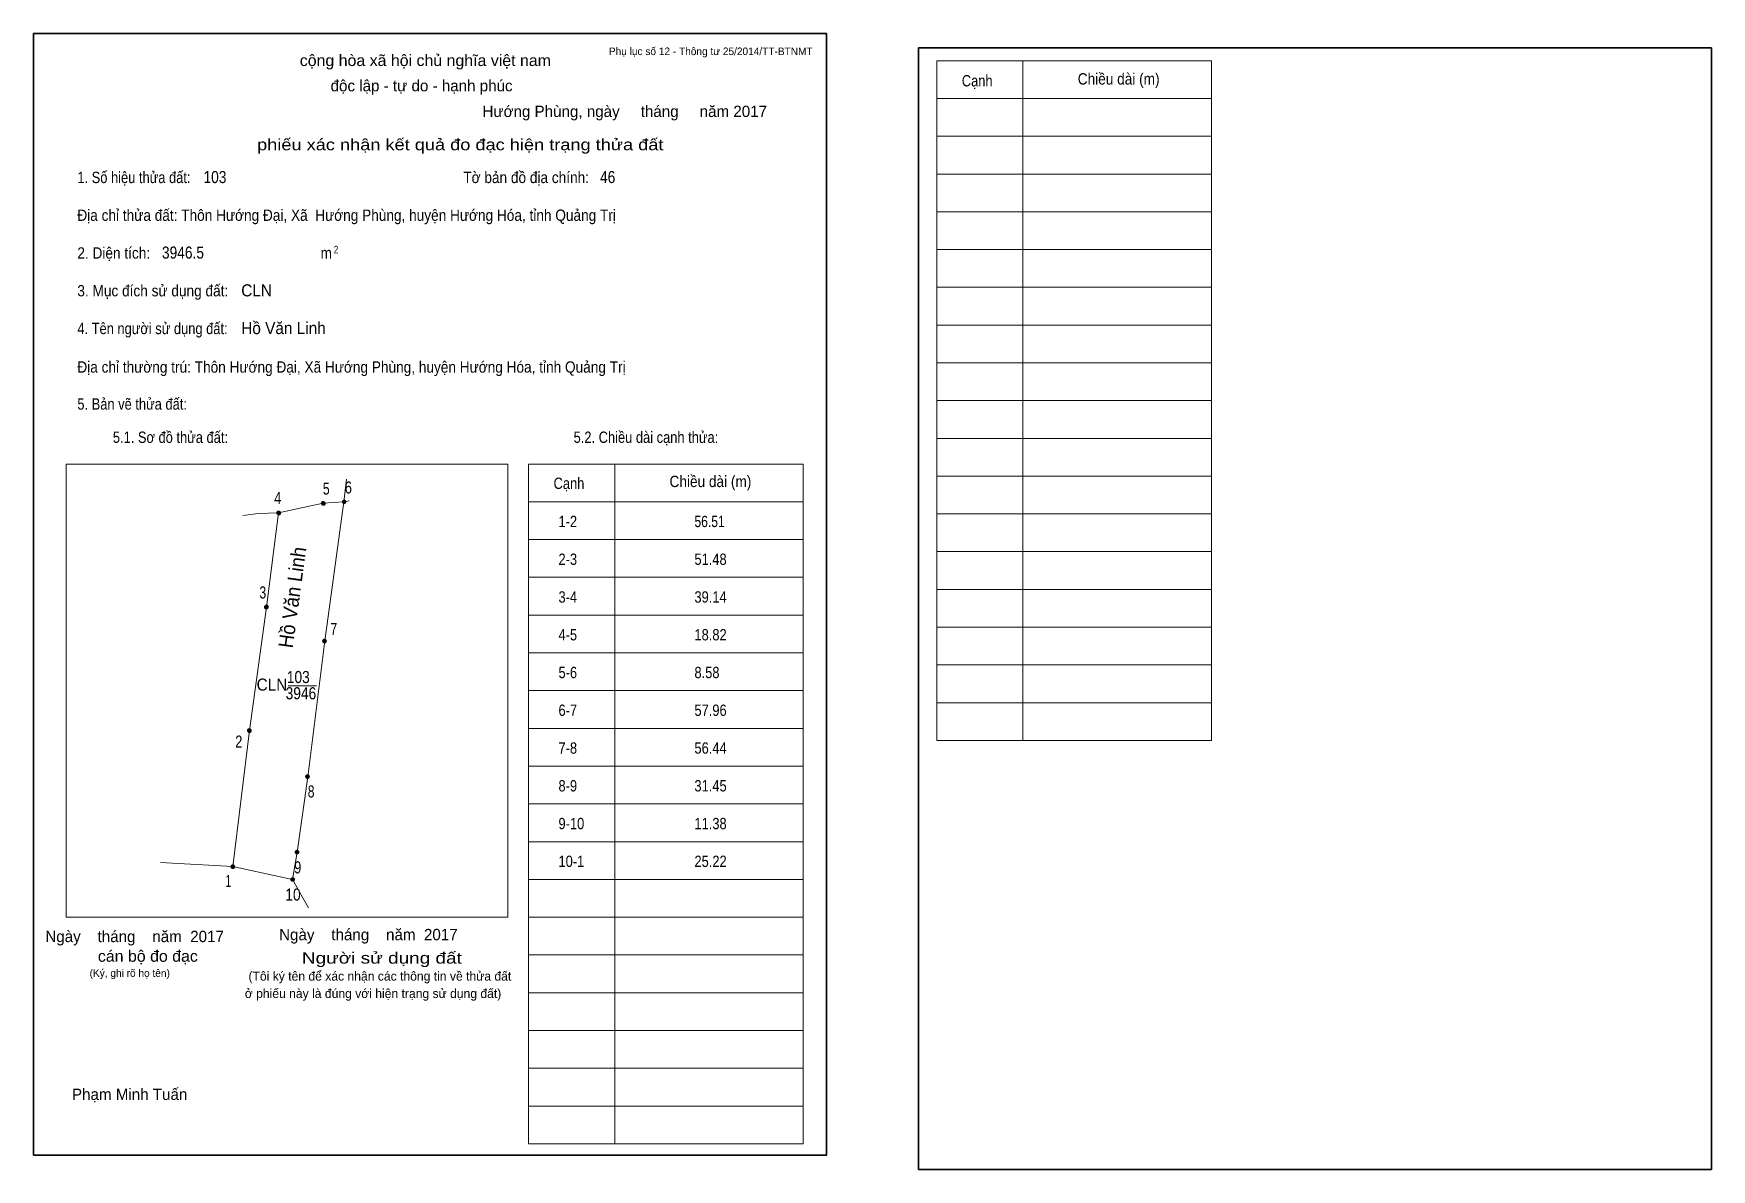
# Model space of a CAD drawing. Header units: centimetres. Extents: x 0 to 44.4, y -0.4 to 29.7.
import ezdxf
from ezdxf.enums import TextEntityAlignment as Align

# ---------------------------------------------------------------- set-up
doc = ezdxf.new("R2010")
doc.units = ezdxf.units.CM
doc.header["$LTSCALE"] = 0.12
for name, color, linetype, lineweight in [('13', 7, 'Continuous', 13), ('32', 7, 'Continuous', 13), ('33', 7, 'Continuous', 13), ('6', 7, 'Continuous', 13), ('63', 7, 'Continuous', 13)]:
    doc.layers.add(name, color=color, linetype=linetype, lineweight=lineweight)
for name, color, linetype in [('2', 7, 'Continuous'), ('30', 7, 'Continuous'), ('34', 7, 'Continuous')]:
    doc.layers.add(name, color=color, linetype=linetype)

msp = doc.modelspace()

# ---------------------------------------------------------------- hatches: boundary and pattern name
at = {"layer": '32'}
for points in [[(8.2726, 17.3, 1), (8.1726, 17.3, 1)], [(6.5419, 17.0047, 1), (6.4419, 17.0047, 1)], [(7.7231, 17.2589, 1), (7.6231, 17.2589, 1)], [(6.2139, 14.514, 1), (6.1139, 14.514, 1)], [(7.7546, 13.6153, 1), (7.6546, 13.6153, 1)], [(5.7646, 11.2402, 1), (5.6646, 11.2402, 1)], [(7.3052, 10.0205, 1), (7.2052, 10.0205, 1)], [(7.024, 8.0215, 1), (6.924, 8.0215, 1)], [(5.3281, 7.6389, 1), (5.2281, 7.6389, 1)], [(6.9111, 7.3, 1), (6.8111, 7.3, 1)]]:
    msp.add_hatch(color=256, dxfattribs=at).paths.add_polyline_path(points)

# ---------------------------------------------------------------- linework, layer by layer
at = {"layer": '13'}
msp.add_line((6.89, 12.43), (7.44, 12.43), dxfattribs=at)
at = {"layer": '32'}
for centre in [(8.2226, 17.3), (6.4919, 17.0047), (7.6731, 17.2589), (6.1639, 14.514), (7.7046, 13.6153), (5.7146, 11.2402), (7.2552, 10.0205), (6.974, 8.0215), (5.2781, 7.6389), (6.8611, 7.3)]:
    msp.add_circle(centre, 0.05, dxfattribs=at)
at = {"layer": '33'}
msp.add_line((6.74, 12.43), (7.49, 12.43), dxfattribs=at)
at = {"layer": '6'}
for p, q in [((8.29, 17.9), (8.22, 17.3)), ((8.36, 17.33), (8.22, 17.3)), ((6.86, 7.3), (6.98, 8.02)), ((6.86, 7.3), (7.28, 6.55))]:
    msp.add_line(p, q, dxfattribs=at)
for points in [[(6.49, 17.01), (6.17, 14.51), (5.72, 11.24), (5.28, 7.64)], [(6.49, 17.01), (5.96, 16.99), (5.54, 16.94)], [(6.49, 17.01), (7.67, 17.26), (8.22, 17.3)], [(8.22, 17.3), (7.71, 13.62), (7.26, 10.02), (6.98, 8.02)], [(3.36, 7.75), (5.28, 7.64), (6.86, 7.3)]]:
    msp.add_lwpolyline(points, dxfattribs=at)
at = {"layer": '63'}
for p, q in [((23.92, 28.98), (31.19, 28.98)), ((23.92, 10.98), (23.92, 28.98)), ((26.2, 10.98), (26.2, 28.98)), ((31.19, 10.98), (31.19, 28.98)), ((23.92, 27.98), (31.19, 27.98)), ((23.92, 26.98), (31.19, 26.98)), ((23.92, 25.98), (31.19, 25.98)), ((23.92, 24.98), (31.19, 24.98)), ((23.92, 23.98), (31.19, 23.98)), ((23.92, 22.98), (31.19, 22.98)), ((23.92, 21.98), (31.19, 21.98)), ((23.92, 20.98), (31.19, 20.98)), ((23.92, 19.98), (31.19, 19.98)), ((23.92, 18.98), (31.19, 18.98)), ((0.86, 18.3), (12.56, 18.3)), ((0.86, 6.3), (0.86, 18.3)), ((12.56, 6.3), (12.56, 18.3)), ((13.11, 18.3), (20.38, 18.3)), ((13.11, 0.3), (13.11, 18.3)), ((15.39, 0.3), (15.39, 18.3)), ((20.38, 0.3), (20.38, 18.3)), ((23.92, 17.98), (31.19, 17.98)), ((13.11, 17.3), (20.38, 17.3)), ((23.92, 16.98), (31.19, 16.98)), ((13.11, 16.3), (20.38, 16.3)), ((23.92, 15.98), (31.19, 15.98)), ((13.11, 15.3), (20.38, 15.3)), ((23.92, 14.98), (31.19, 14.98)), ((13.11, 14.3), (20.38, 14.3)), ((23.92, 13.98), (31.19, 13.98)), ((13.11, 13.3), (20.38, 13.3)), ((23.92, 12.98), (31.19, 12.98)), ((13.11, 12.3), (20.38, 12.3)), ((23.92, 11.98), (31.19, 11.98)), ((13.11, 11.3), (20.38, 11.3)), ((23.92, 10.98), (31.19, 10.98)), ((13.11, 10.3), (20.38, 10.3)), ((13.11, 9.3), (20.38, 9.3)), ((13.11, 8.3), (20.38, 8.3)), ((13.11, 7.3), (20.38, 7.3)), ((0.86, 6.3), (12.56, 6.3)), ((13.11, 6.3), (20.38, 6.3)), ((13.11, 5.3), (20.38, 5.3)), ((13.11, 4.3), (20.38, 4.3)), ((13.11, 3.3), (20.38, 3.3)), ((13.11, 2.3), (20.38, 2.3)), ((13.11, 1.3), (20.38, 1.3)), ((13.11, 0.3), (20.38, 0.3))]:
    msp.add_line(p, q, dxfattribs=at)
at = {"layer": '63', "lineweight": 35}
for points in [[(0, 0), (0, 29.7), (21, 29.7), (21, 0)], [(23.43, -0.38), (23.43, 29.32), (44.43, 29.32), (44.43, -0.38)]]:
    msp.add_lwpolyline(points, close=True, dxfattribs=at)

# ---------------------------------------------------------------- texts
at = {"layer": '2', "width": 0.95}
msp.add_text('Hồ Văn Linh', height=0.3851, rotation=82.185, dxfattribs=at).set_placement((7.0431, 14.7438), align=Align.CENTER)
at = {"layer": '30'}
for s, width, p in [('1-2', 0.85, (13.9, 16.63)), ('56.51', 0.8, (17.5, 16.63)), ('2-3', 0.85, (13.9, 15.63)), ('51.48', 0.85, (17.5, 15.63)), ('3-4', 0.85, (13.9, 14.63)), ('39.14', 0.85, (17.5, 14.63)), ('4-5', 0.85, (13.9, 13.63)), ('18.82', 0.85, (17.5, 13.63)), ('5-6', 0.85, (13.9, 12.63)), ('8.58', 0.85, (17.5, 12.63)), ('6-7', 0.85, (13.9, 11.63)), ('57.96', 0.85, (17.5, 11.63)), ('7-8', 0.85, (13.9, 10.63)), ('56.44', 0.85, (17.5, 10.63)), ('8-9', 0.85, (13.9, 9.63)), ('31.45', 0.85, (17.5, 9.63)), ('9-10', 0.85, (13.9, 8.63)), ('11.38', 0.85, (17.5, 8.63)), ('10-1', 0.85, (13.9, 7.63)), ('25.22', 0.85, (17.5, 7.63))]:
    msp.add_text(s, height=0.3, dxfattribs=dict(at, width=width)).set_placement(p)
at = {"layer": '32'}
for s, width, p in [('5', 0.75, (7.75, 17.49)), ('6', 0.8, (8.335, 17.52)), ('4', 0.8, (6.465, 17.24)), ('3', 0.75, (6.07, 14.74)), ('7', 0.75, (7.95, 13.77)), ('2', 0.8, (5.435, 10.79)), ('8', 0.75, (7.35, 9.47)), ('9', 0.8, (6.995, 7.46)), ('1', 0.65, (5.16, 7.1)), ('10', 0.85, (6.87, 6.74))]:
    msp.add_text(s, height=0.32, dxfattribs=dict(at, width=width)).set_placement(p, align=Align.CENTER)
at = {"layer": '33', "width": 0.95}
msp.add_text('CLN', height=0.32, dxfattribs=at).set_placement((6.72, 12.3), align=Align.RIGHT)
at = {"layer": '33', "width": 0.85}
for s, p in [('103', (7.01, 12.5)), ('3946', (7.08, 12.07))]:
    msp.add_text(s, height=0.32, dxfattribs=at).set_placement(p, align=Align.CENTER)
at = {"layer": '34'}
for s, width, p in [('103', 0.85, (4.5, 25.74)), ('46', 0.85, (15, 25.74)), ('3946.5', 0.85, (3.4, 23.74)), ('CLN', 0.95, (5.5, 22.74)), ('Hồ Văn Linh', 0.95, (5.5, 21.74))]:
    msp.add_text(s, height=0.32, dxfattribs=dict(at, width=width)).set_placement(p)
at = {"layer": '63'}
for s, height, p in [('Phụ lục số 12 - Thông tư 25/2014/TT-BTNMT', 0.2, (20.63, 29.13)), ('Ngày    tháng    năm  2017', 0.3, (5.04, 5.64)), ('Ngày    tháng    năm  2017', 0.3, (11.23, 5.69)), ('(Ký, ghi rõ họ tên)', 0.2, (3.61, 4.72))]:
    msp.add_text(s, height=height, dxfattribs=at).set_placement(p, align=Align.RIGHT)
at = {"layer": '63', "width": 1.05}
msp.add_text('cộng hòa xã hội chủ nghĩa việt nam', height=0.3, dxfattribs=at).set_placement((10.375, 28.84), align=Align.CENTER)
at = {"layer": '63'}
for s, height, p in [('độc lập - tự do - hạnh phúc', 0.3, (10.275, 28.17)), ('Hướng Phùng, ngày     tháng     năm 2017', 0.3, (15.655, 27.49)), ('(Tôi ký tên để xác nhận các thông tin về thửa đất ', 0.24, (9.215, 4.62)), ('ở phiếu này là đúng với hiện trạng sử dụng đất)', 0.24, (8.99, 4.16)), ('Phạm Minh Tuấn', 0.3, (2.545, 1.46))]:
    msp.add_text(s, height=height, dxfattribs=at).set_placement(p, align=Align.CENTER)
for s, height, width, p in [('Cạnh', 0.3, 0.85, (24.58, 28.3)), ('Chiều dài (m)', 0.3, 0.9, (27.65, 28.35)), ('1. Số hiệu thửa đất:', 0.3, 0.85, (1.16, 25.74)), ('Tờ bản đồ địa chính:', 0.3, 0.9, (11.38, 25.74)), ('Địa chỉ thửa đất: Thôn Hướng Đại, Xã  Hướng Phùng, huyện Hướng Hóa, tỉnh Quảng Trị', 0.3, 0.9, (1.16, 24.74)), ('2. Diện tích:', 0.3, 0.9, (1.16, 23.74)), ('2', 0.2, 0.8, (7.95, 23.88)), ('m', 0.3, 0.9, (7.6, 23.74)), ('3. Mục đích sử dụng đất:', 0.3, 0.9, (1.16, 22.74)), ('4. Tên người sử dụng đất:', 0.3, 0.85, (1.16, 21.74)), ('Địa chỉ thường trú: Thôn Hướng Đại, Xã Hướng Phùng, huyện Hướng Hóa, tỉnh Quảng Trị', 0.3, 0.9, (1.16, 20.72)), ('5. Bản vẽ thửa đất:', 0.3, 0.85, (1.16, 19.74)), ('5.1. Sơ đồ thửa đất:', 0.3, 0.85, (2.1, 18.86)), ('5.2. Chiều dài cạnh thửa:', 0.3, 0.85, (14.3, 18.86)), ('Cạnh', 0.3, 0.85, (13.77, 17.64)), ('Chiều dài (m)', 0.3, 0.9, (16.84, 17.69))]:
    msp.add_text(s, height=height, dxfattribs=dict(at, width=width)).set_placement(p)
for s, width, p in [('phiếu xác nhận kết quả đo đạc hiện trạng thửa đất', 1.2, (16.68, 26.61)), ('cán bộ đo đạc', 1.05, (4.35, 5.12)), ('Người sử dụng đất', 1.25, (11.34, 5.07))]:
    msp.add_text(s, height=0.3, dxfattribs=dict(at, width=width)).set_placement(p, align=Align.RIGHT)

doc.saveas('drawing.dxf')
